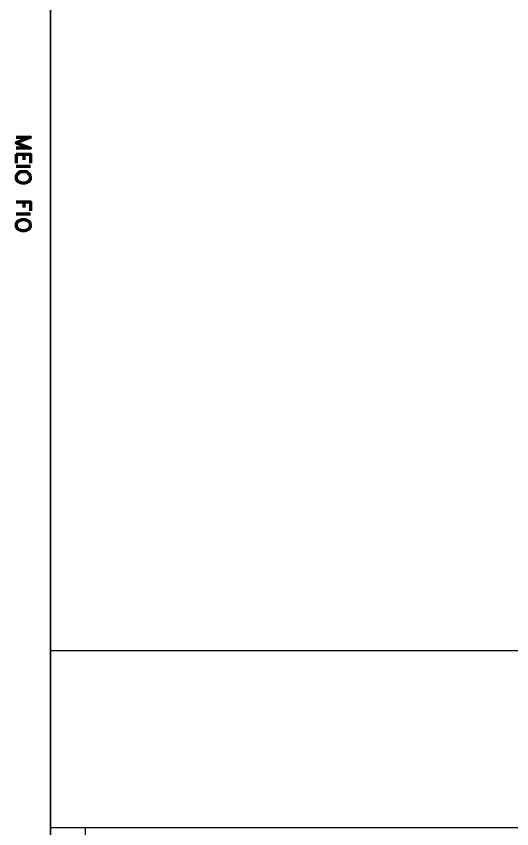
# Model space of a CAD drawing. Header units: millimetres. Extents: x 2273 to 2522, y 1034 to 1187.
# Drawn here: x 2454.622 to 2456.758, y 1037.453 to 1040.959 of the extents above; entities that cross this region are included whole.
import ezdxf

# ---------------------------------------------------------------- set-up
doc = ezdxf.new("R2010")
doc.units = ezdxf.units.MM
doc.layers.add('LAYER8', color=8, linetype='Continuous')
doc.layers.add('PAREDES', color=4, linetype='Continuous', lineweight=100)

# ---------------------------------------------------------------- blocks, each defined once
blk = doc.blocks.new('PLÇ')
at = {"layer": 'PAREDES', "color": 0, "linetype": 'Continuous'}
for points in [[(85.1799, 139.3304), (85.1799, 139.3922), (85.2034, 139.3304), (85.227, 139.3922), (85.227, 139.3304)], [(85.2534, 139.3304), (85.2534, 139.3922), (85.2917, 139.3922)], [(85.2534, 139.3627), (85.277, 139.3627)], [(85.3064, 139.3922), (85.3064, 139.3304)], [(85.3475, 139.3922), (85.3417, 139.3892), (85.3358, 139.3833), (85.3299, 139.3775), (85.3299, 139.3686), (85.3299, 139.3539), (85.3299, 139.3451), (85.3358, 139.3392), (85.3417, 139.3333), (85.3475, 139.3304), (85.3593, 139.3304), (85.3652, 139.3333), (85.3711, 139.3392), (85.374, 139.3451), (85.377, 139.3539), (85.377, 139.3686), (85.374, 139.3775), (85.3711, 139.3833), (85.3652, 139.3892), (85.3593, 139.3922), (85.3475, 139.3922)], [(85.4593, 139.3304), (85.4593, 139.3922), (85.4975, 139.3922)], [(85.4593, 139.3627), (85.4828, 139.3627)], [(85.5123, 139.3922), (85.5123, 139.3304)], [(85.5534, 139.3922), (85.5475, 139.3892), (85.5417, 139.3833), (85.5387, 139.3775), (85.5358, 139.3686), (85.5358, 139.3539), (85.5387, 139.3451), (85.5417, 139.3392), (85.5475, 139.3333), (85.5534, 139.3304), (85.5652, 139.3304), (85.5711, 139.3333), (85.577, 139.3392), (85.5799, 139.3451), (85.5828, 139.3539), (85.5828, 139.3686), (85.5799, 139.3775), (85.577, 139.3833), (85.5711, 139.3892), (85.5652, 139.3922), (85.5534, 139.3922)], [(85.2534, 139.3304), (85.2917, 139.3304)]]:
    blk.add_lwpolyline(points, dxfattribs=at)

msp = doc.modelspace()

# ---------------------------------------------------------------- linework, layer by layer
msp.add_line((2454.7693, 1036.222), (2454.7693, 1064.222))
at = {"color": 1}
msp.add_line((2454.7693, 1038.222), (2514.7693, 1038.222), dxfattribs=at)
at = {"layer": 'LAYER8', "color": 0, "linetype": 'Continuous'}
for points in [[(2454.7693, 1066.222), (2454.7693, 1036.3043)], [(2465.2722, 1037.4572), (2457.7693, 1037.4572), (2454.7693, 1037.4572)], [(2454.9193, 1037.4572), (2454.9193, 1034.3043)]]:
    msp.add_lwpolyline(points, dxfattribs=at)

# ---------------------------------------------------------------- block references
at = {"layer": 'LAYER8', "color": 0, "linetype": 'ByBlock', "rotation": 270}
msp.add_blockref('PLÇ', (2315.2918, 1125.6166), dxfattribs=at)

doc.saveas('drawing.dxf')
